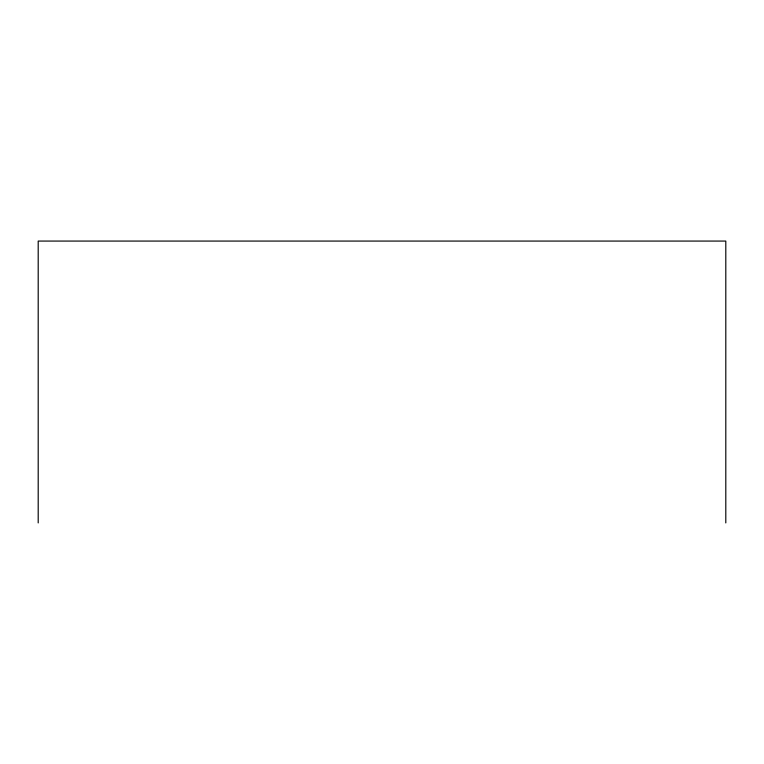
<?xml version="1.0" encoding="UTF-8"?>
<svg xmlns="http://www.w3.org/2000/svg" width="764" height="764" viewBox="0 0 764 764"><rect width="100%" height="100%" fill="white"/><g stroke="black" fill="none" stroke-linecap="round" stroke-linejoin="round"><path stroke-width="1.15" d="M725.8 522.929L725.8 241.071L38.2 241.071L38.2 522.929"/></g></svg>
